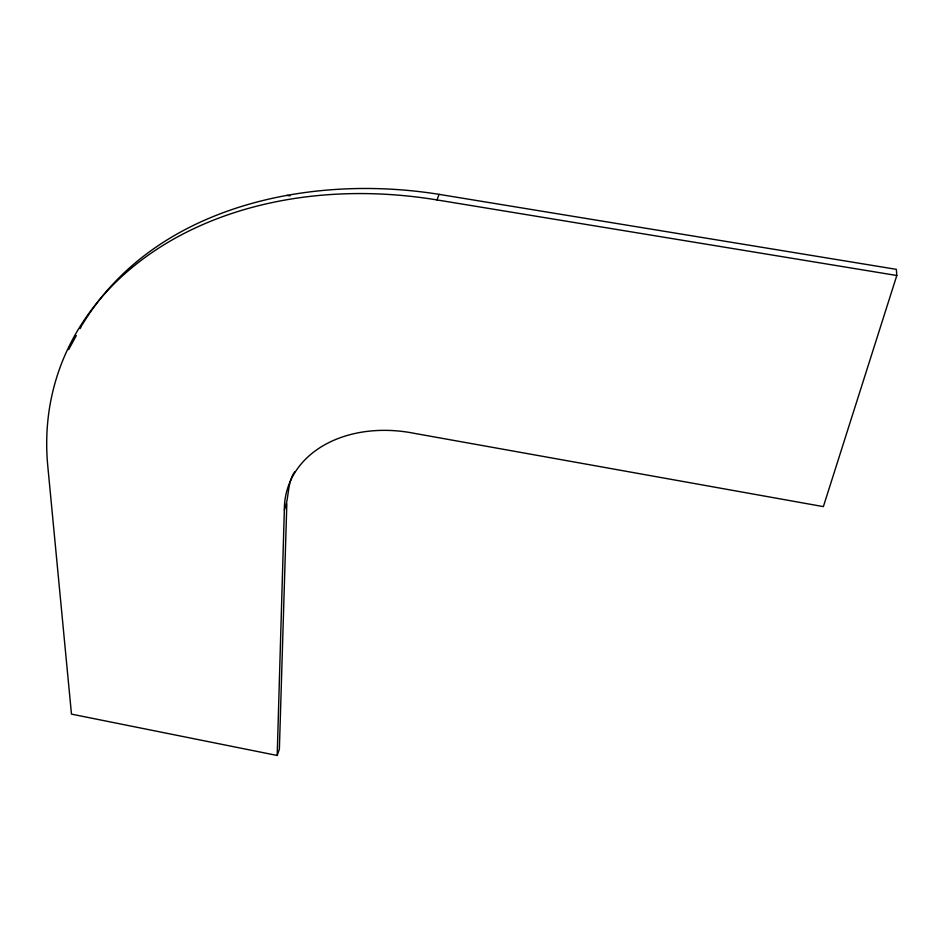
<?xml version="1.0" encoding="UTF-8"?>
<svg xmlns="http://www.w3.org/2000/svg" width="944" height="944" viewBox="0 0 944 944"><rect width="100%" height="100%" fill="white"/><g stroke="black" fill="none" stroke-linecap="round" stroke-linejoin="round"><path stroke-width="1.42" d="M284.345 509.878A121.729 91.474 17.3 0 1 414.758 433.426L823.369 506.621L896.8 275.506L896.363 269.347L439.09 194.358L436.978 199.927A378.45 287.141 17.2 0 0 47.778 466.017L71.473 714.124L277.194 755.471L284.345 509.878C289.395 497.748 286.893 483.363 294.599 471.917M286.834 503.754L279.377 749.158L277.194 755.471M68.641 349.622L76.311 335.592M80.11 328.618L81.385 326.294M82.022 325.137C153.707 205.804 310.198 173.566 439.09 194.358M436.978 199.927L896.8 275.506M287.177 195.384L290.044 195.856"/></g></svg>
